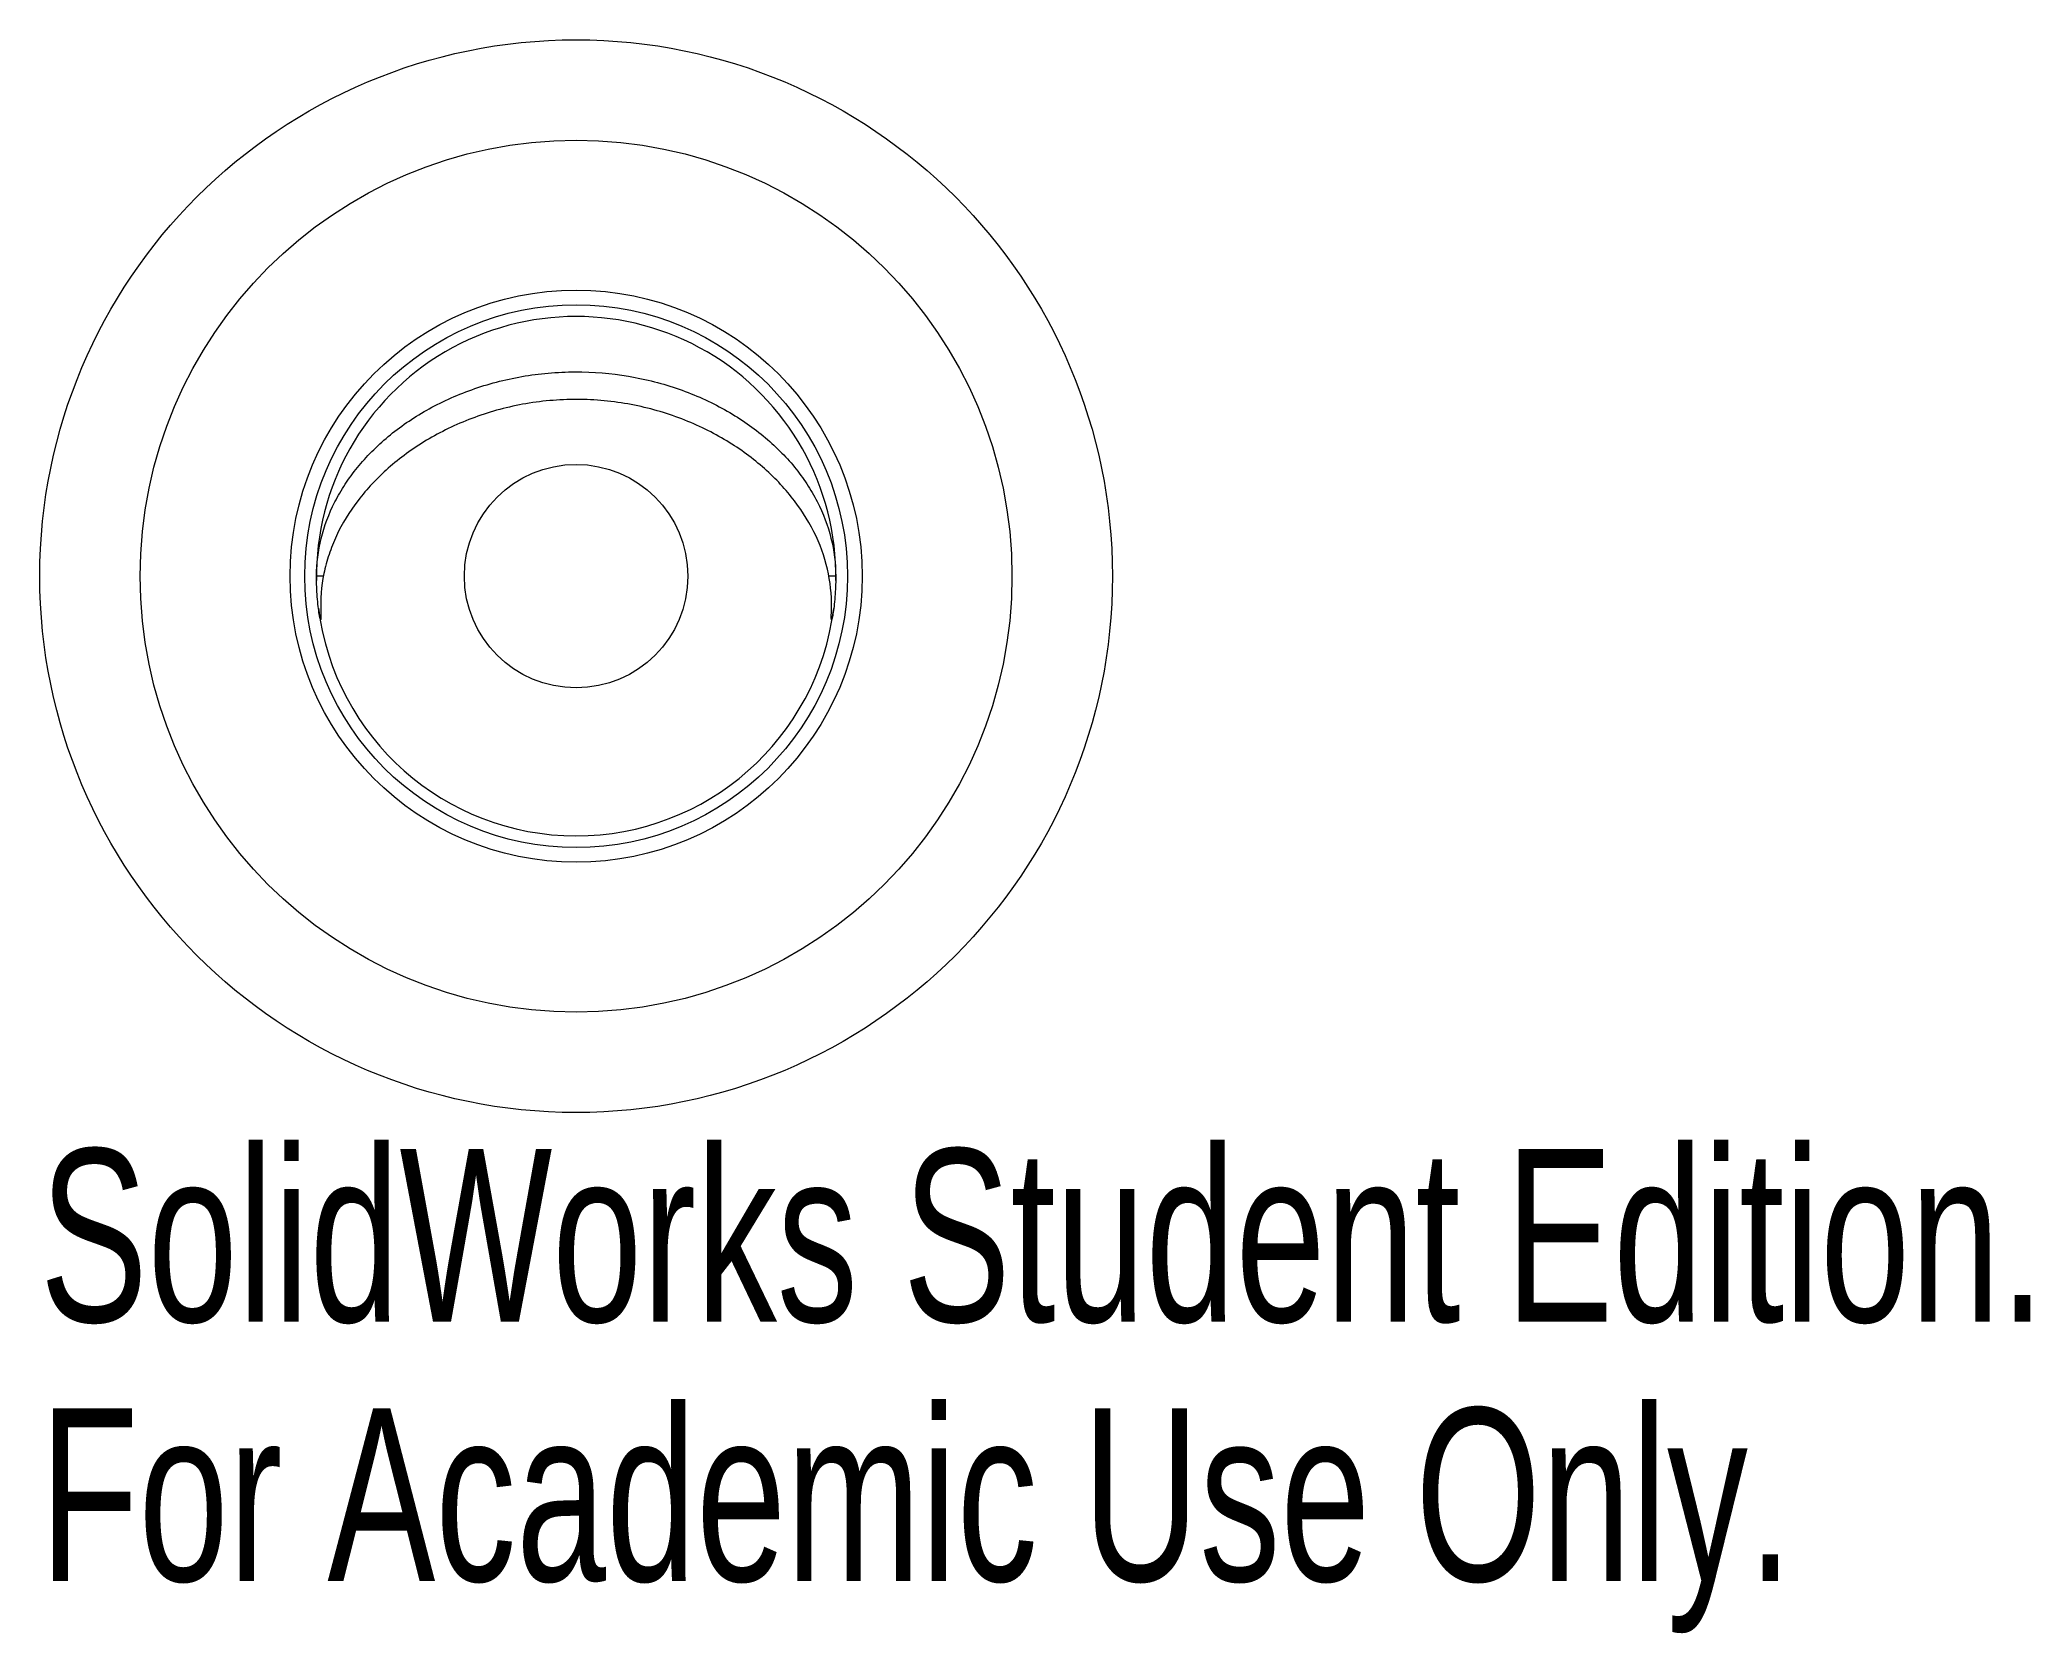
# Paper-space layout '_Top' of a CAD drawing. Header units: millimetres. Extents: x -15 to 40.7, y -29.6 to 15.
import ezdxf

# ---------------------------------------------------------------- set-up
doc = ezdxf.new("R2010")
doc.units = ezdxf.units.MM
doc.styles.add('SLDTEXTSTYLE0', font='TXT', dxfattribs={"width": 0.7})

psp = doc.layouts.new('_Top')

# ---------------------------------------------------------------- linework, layer by layer
at = {"color": 8, "linetype": 'Continuous', "lineweight": 15}
for p, q in [((-7.057, 0), (-7.262, 0)), ((7.262, 0), (7.066, 0))]:
    psp.add_line(p, q, dxfattribs=at)
at = {"color": 7, "linetype": 'Continuous', "lineweight": 15}
for radius in [15, 12.191, 8, 7.59, 3.125]:
    psp.add_circle((0, 0), radius, dxfattribs=at)
for start, end in [(359.0558, 180.9327), (187.0587, 352.8597)]:
    psp.add_arc((0, 0), 7.263, start, end, dxfattribs=at)
for points, knots in [([(-7.262, 0), (-7.257, 0.714), (-7.088, 1.406), (-6.662, 2.242), (-6.566, 2.408), (-6.356, 2.73), (-6.241, 2.886), (-5.868, 3.344), (-5.582, 3.632), (-5.093, 4.039), (-4.92, 4.17), (-4.561, 4.416), (-4.374, 4.533), (-3.79, 4.862), (-3.372, 5.054), (-2.468, 5.375), (-1.998, 5.498), (-1.274, 5.625), (-1.028, 5.657), (-0.529, 5.701), (-0.275, 5.712), (0.479, 5.715), (0.975, 5.674), (1.71, 5.55), (1.954, 5.498), (2.426, 5.377), (2.656, 5.307), (3.329, 5.071), (3.76, 4.877), (4.547, 4.437), (4.908, 4.191), (5.4, 3.785), (5.556, 3.643), (5.846, 3.354), (5.981, 3.205), (6.231, 2.899), (6.347, 2.742), (6.559, 2.42), (6.656, 2.254), (6.913, 1.751), (7.041, 1.41), (7.215, 0.714), (7.26, 0.358), (7.262, 0)], [0, 0, 0, 0, 0.125, 0.125, 0.15625, 0.15625, 0.1875, 0.1875, 0.25, 0.25, 0.28125, 0.28125, 0.3125, 0.3125, 0.375, 0.375, 0.4375, 0.4375, 0.46875, 0.46875, 0.5, 0.5, 0.5625, 0.5625, 0.59375, 0.59375, 0.625, 0.625, 0.6875, 0.6875, 0.75, 0.75, 0.78125, 0.78125, 0.8125, 0.8125, 0.84375, 0.84375, 0.875, 0.875, 0.9375, 0.9375, 1, 1, 1, 1]), ([(7.14, -1.012), (7.157, -0.649), (7.128, -0.29), (6.985, 0.419), (6.87, 0.769), (6.549, 1.459), (6.348, 1.79), (5.868, 2.421), (5.589, 2.723), (4.949, 3.291), (4.597, 3.55), (4.02, 3.899), (3.82, 4.008), (3.401, 4.213), (3.182, 4.309), (2.505, 4.569), (2.034, 4.704), (1.292, 4.845), (1.038, 4.881), (0.531, 4.929), (0.024, 4.954), (-0.484, 4.932), (-0.993, 4.886), (-1.248, 4.852), (-1.99, 4.715), (-2.465, 4.582), (-3.373, 4.238), (-3.793, 4.033), (-4.379, 3.683), (-4.567, 3.558), (-4.924, 3.297), (-5.093, 3.162), (-5.571, 2.74), (-5.854, 2.439), (-6.343, 1.799), (-6.544, 1.468), (-6.783, 0.956), (-6.852, 0.783), (-6.97, 0.431), (-7.018, 0.252), (-7.128, -0.287), (-7.157, -0.648), (-7.14, -1.012)], [0, 0, 0, 0, 0.0625, 0.0625, 0.125, 0.125, 0.1875, 0.1875, 0.25, 0.25, 0.3125, 0.3125, 0.34375, 0.34375, 0.375, 0.375, 0.4375, 0.4375, 0.46875, 0.46875, 0.5, 0.53125, 0.53125, 0.5625, 0.5625, 0.625, 0.625, 0.6875, 0.6875, 0.71875, 0.71875, 0.75, 0.75, 0.8125, 0.8125, 0.875, 0.875, 0.90625, 0.90625, 0.9375, 0.9375, 1, 1, 1, 1]), ([(-7.14, -1.012), (-7.137, -1.079), (-7.135, -1.132), (-7.137, -1.203), (-7.14, -1.222), (-7.154, -1.221), (-7.172, -1.144), (-7.201, -0.946), (-7.211, -0.867), (-7.23, -0.694), (-7.238, -0.602), (-7.258, -0.318), (-7.263, -0.134), (-7.262, 0)], [0, 0, 0, 0, 0.125, 0.125, 0.25, 0.25, 0.5, 0.5, 0.625, 0.625, 0.75, 0.75, 1, 1, 1, 1]), ([(7.262, 0), (7.263, -0.067), (7.262, -0.146), (7.256, -0.32), (7.251, -0.414), (7.231, -0.694), (7.211, -0.88), (7.182, -1.077), (7.172, -1.131), (7.156, -1.203), (7.149, -1.221), (7.135, -1.222), (7.134, -1.146), (7.14, -1.012)], [0, 0, 0, 0, 0.125, 0.125, 0.25, 0.25, 0.5, 0.5, 0.625, 0.625, 0.75, 0.75, 1, 1, 1, 1])]:
    psp.add_open_spline(points, degree=3, knots=knots, dxfattribs=at)

# ---------------------------------------------------------------- texts
at = {"color": 7, "linetype": 'Continuous', "char_height": 4.83362, "attachment_point": 1, "style": 'SLDTEXTSTYLE0'}
for s, insert in [('SolidWorks Student Edition.', (-15, -16.02)), ('For Academic Use Only.', (-15, -23.27))]:
    psp.add_mtext(s, dxfattribs=dict(at, insert=insert))

doc.saveas('drawing.dxf')
